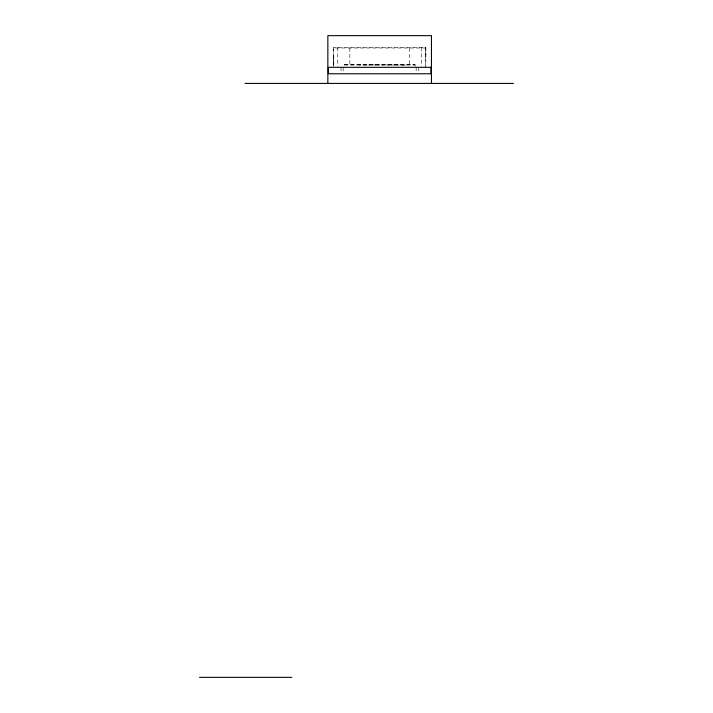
<?xml version="1.0" encoding="UTF-8"?>
<svg xmlns="http://www.w3.org/2000/svg" width="713" height="713" viewBox="0 0 713 713"><rect width="100%" height="100%" fill="white"/><g stroke="black" fill="none" stroke-linecap="round" stroke-linejoin="round"><path stroke-width="0.53" stroke-dasharray="3.56 2.67" d="M333.488 56.853L333.488 66.247L333.488 47.459M425.813 56.853L425.813 47.459L333.506 47.459M344.236 64.687L415.073 64.687M344.236 65.061L415.073 65.061M405.59 65.115L395.626 64.972M425.813 47.459L425.813 66.247M425.545 67.316L425.545 47.994L333.755 47.994L333.755 67.316M421.517 47.459L421.517 66.247M418.299 67.316L418.299 72.69M416.151 67.316L416.151 72.69M415.073 66.247L415.073 64.642L344.219 64.642L344.219 66.247M409.44 47.994L409.44 65.676M394.61 64.972L391.25 64.972M389.387 64.972L381.838 64.972M380.056 64.972L377.64 64.972M376.214 64.972L368.523 64.972M367.177 64.972L359.414 64.972M349.86 47.994L349.86 65.676M343.149 67.316L343.149 72.69M341.001 67.316L341.001 72.69M337.775 47.459L337.775 66.247"/><path stroke-width="1.07" d="M245.085 83.421L513.476 83.421M199.542 677.35L291.831 677.35M431.445 83.421L431.445 35.65L327.846 35.65L327.846 83.421M430.91 67.316L328.381 67.316L328.381 73.76L430.91 73.76L430.91 67.316"/></g></svg>
